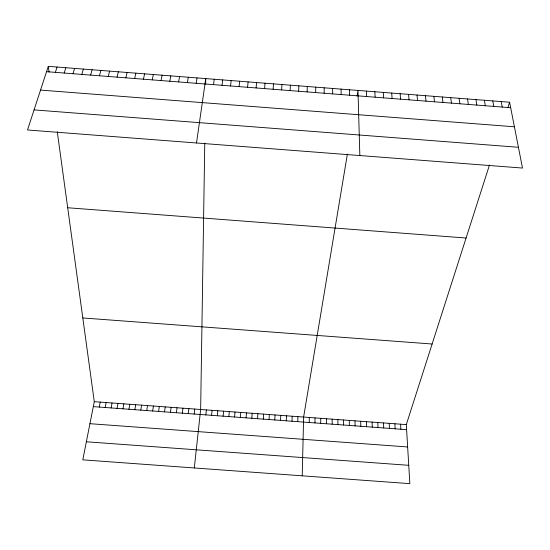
<?xml version="1.0" encoding="UTF-8"?>
<svg xmlns="http://www.w3.org/2000/svg" width="550" height="550" viewBox="0 0 550 550"><rect width="100%" height="100%" fill="white"/><g stroke="black" fill="none" stroke-linecap="round" stroke-linejoin="round"><path stroke-width="0.82" d="M332.159 424.181L332.159 419.155M326.432 423.761L326.452 418.736M320.698 423.342L320.746 418.316M324.149 93.239L324.197 87.808M314.964 422.922L315.033 417.897M204.758 143.083L200.654 409.489L194.301 467.967M205.666 84.267L205.755 78.595L196.508 142.979M309.231 422.496L309.32 417.478M315.652 92.572L315.755 87.148M302.225 475.819L303.614 417.058L347.387 154.055M297.756 421.658L297.901 416.639M307.147 91.912L307.306 86.494M292.016 421.231L292.188 416.219M286.282 420.812L286.468 415.8M298.643 91.252L298.849 85.834M280.541 420.393L280.754 415.381M290.139 90.592L290.393 85.174M274.801 419.966L275.041 414.954M269.06 419.547L269.321 414.535M281.634 89.932L281.944 84.521M263.319 419.127L263.601 414.116M257.579 418.701L257.888 413.696M273.123 89.272L273.481 83.861M251.838 418.282L252.168 413.277M246.091 417.862L246.448 412.857M264.612 88.612L265.024 83.201M240.343 417.436L240.721 412.438M234.603 417.017L235.001 412.012M228.855 416.598L229.281 411.592M256.101 87.952L256.561 82.548M223.107 416.171L223.554 411.173M217.36 415.752L217.827 410.754M247.583 87.285L248.098 81.888M211.613 415.326L212.107 410.328M239.071 86.625L239.635 81.228M205.858 414.906L206.381 409.908M230.546 85.965L231.165 80.568M194.184 414.047L194.748 409.056M188.258 413.614L188.849 408.623M182.332 413.174L182.944 408.189M222.028 85.305L222.702 79.915M176.399 412.741L177.038 407.756M170.472 412.308L171.132 407.316M213.51 84.638L214.225 79.255M164.539 411.868L165.227 406.883M158.613 411.434L159.321 406.45M152.68 411.001L153.416 406.017M196.199 83.297L197.024 77.914M146.747 410.561L147.51 405.584M140.814 410.128L141.597 405.151M187.413 82.61L188.292 77.234M134.874 409.688L135.685 404.711M128.941 409.255L129.772 404.277M357.046 96.023L357.974 90.434L359.844 155.547M123.001 408.822L123.86 403.844M178.626 81.929L179.554 76.56M117.067 408.382L117.948 403.411M111.127 407.949L112.035 402.971M169.833 81.249L170.823 75.879M105.188 407.509L106.123 402.538M99.248 407.076L100.203 402.105M161.04 80.561L162.085 75.199M57.269 131.732L94.291 401.672L82.789 459.848L409.853 483.649L406.299 424.607L489.493 164.986M152.247 79.881L153.34 74.518M143.454 79.2L144.595 73.838M134.654 78.513L135.857 73.157M125.854 77.832L127.105 72.476M117.047 77.144L118.36 71.796M108.247 76.464L109.608 71.115M99.44 75.776L100.856 70.434M90.633 75.096L92.104 69.754M81.819 74.408L83.346 69.073M73.013 73.727L74.587 68.392M64.192 73.04L65.828 67.712M55.378 72.352L57.062 67.031M507.836 107.738L509.603 102.224L48.297 66.351L27.5 129.979L522.5 168.059L509.603 102.224M94.291 401.672L406.299 424.607M93.308 406.636L406.601 429.653M89.932 423.692L407.646 446.964M86.357 441.781L408.753 465.314M82.809 317.962L432.121 344.011M34.066 109.897L518.43 147.283M67.691 207.749L466.091 238.019M46.564 71.672L510.682 107.724M40.542 90.09L514.415 126.789M501.194 101.571L502.226 107.071M492.786 100.918L493.763 106.411M484.371 100.258L485.299 105.758M475.963 99.605L476.836 105.098M467.541 98.952L468.366 104.438M459.126 98.299L459.896 103.785M48.297 66.351L49.088 72.098M450.711 97.646L451.426 103.125M442.289 96.986L442.956 102.465M433.861 96.333L434.479 101.805M425.439 95.679L426.009 101.152M417.01 95.019L417.526 100.492M408.581 94.366L409.049 99.832M400.152 93.713L400.565 99.172M391.724 93.053L392.081 98.512M383.288 92.4L383.598 97.852M400.599 424.188L400.881 429.227M394.9 423.768L395.161 428.808M374.853 91.747L375.114 97.192M389.201 423.349L389.434 428.388M383.501 422.929L383.714 427.969M366.417 91.087L366.623 96.539M377.802 422.51L377.987 427.549M372.096 422.091L372.261 427.13M366.396 421.671L366.534 426.711M360.69 421.252L360.807 426.284M349.532 89.774L349.642 95.219M354.991 420.832L355.08 425.865M349.284 420.413L349.353 425.446M341.089 89.121L341.144 94.559M343.578 419.994L343.619 425.026M337.872 419.574L337.893 424.607M332.647 88.461L332.647 93.899"/></g></svg>
